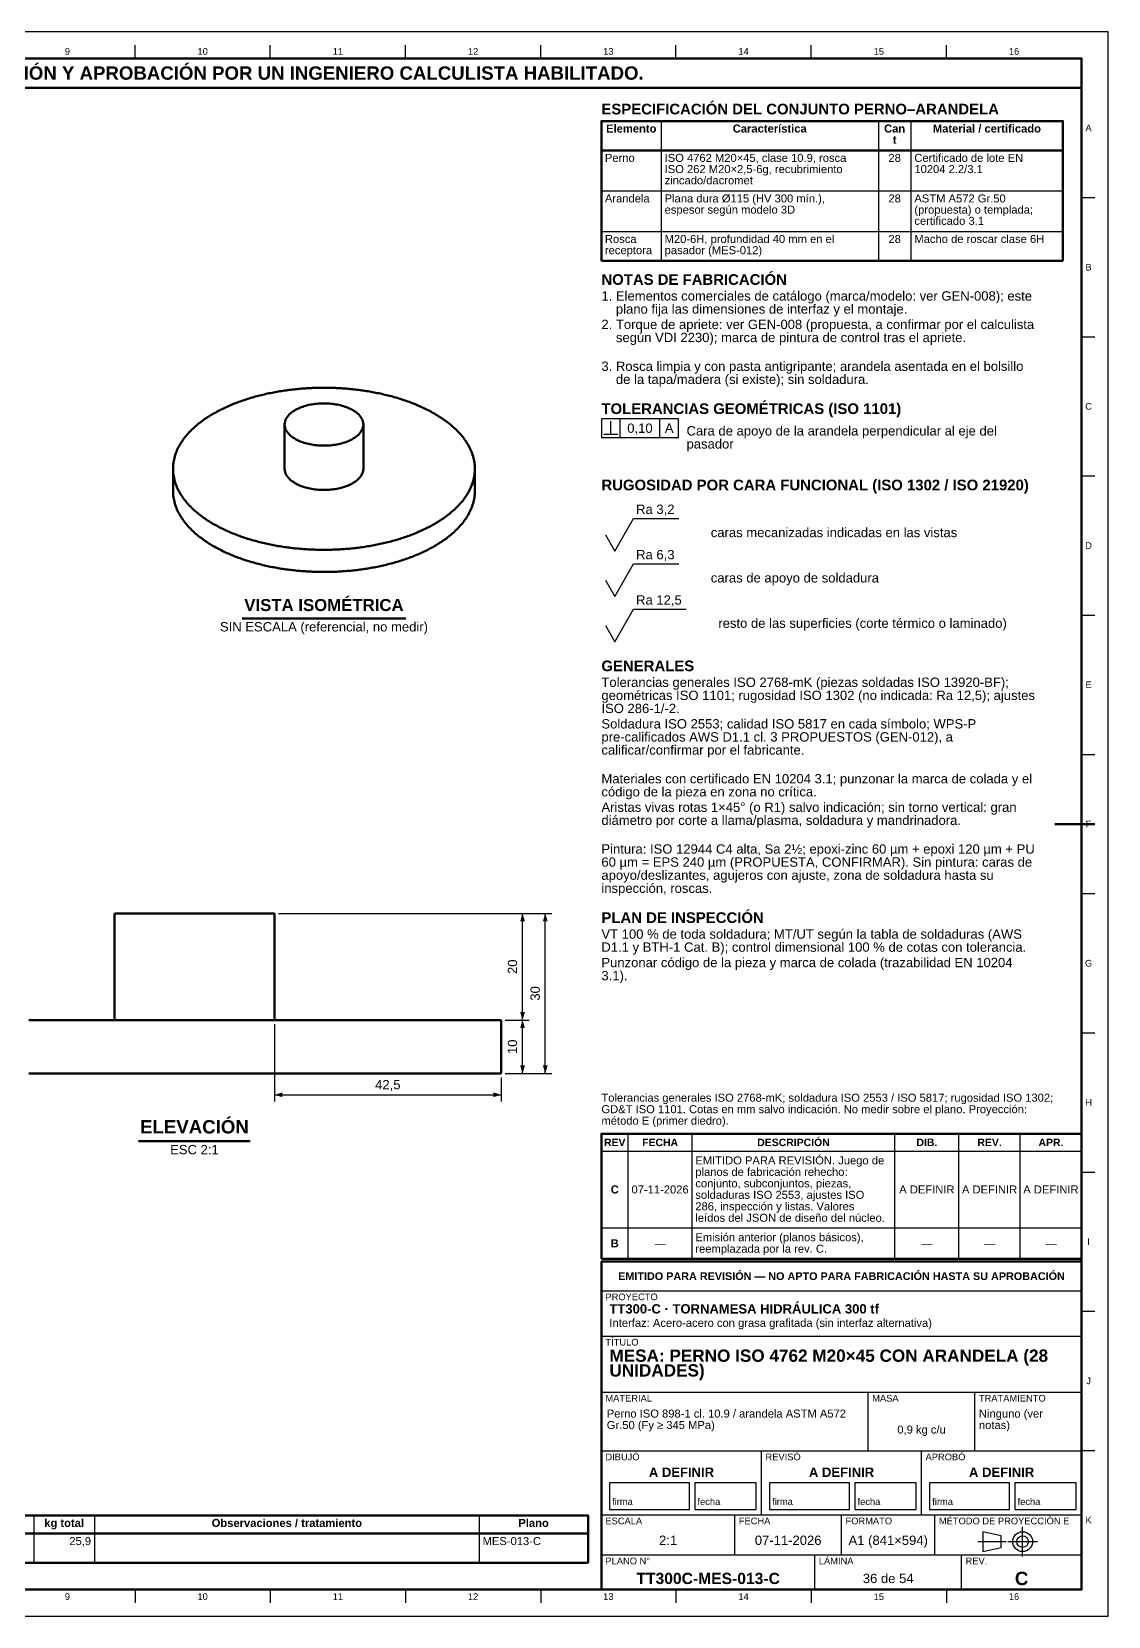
# Model space of a CAD drawing. Header units: millimetres. Extents: x 0 to 841, y 0 to 594.
# Drawn here: x 437 to 841, y 0 to 594 of the extents above; entities that cross this region are included whole.
import ezdxf
from ezdxf.enums import TextEntityAlignment as Align

# ---------------------------------------------------------------- set-up
doc = ezdxf.new("R2010")
doc.units = ezdxf.units.MM
doc.linetypes.add('EJE', pattern=[31, 20, -4, 3, -4])
for name, color, linetype, lineweight in [('COTA', 7, 'CONTINUOUS', 25), ('EJE', 7, 'EJE', 25), ('FINA', 7, 'CONTINUOUS', 25), ('MARCO', 7, 'CONTINUOUS', 70), ('TXT', 7, 'CONTINUOUS', 25), ('VIS', 7, 'CONTINUOUS', 50)]:
    doc.layers.add(name, color=color, linetype=linetype, lineweight=lineweight)
doc.styles.add('STD', font='LiberationSans-Regular.ttf')
doc.styles.add('STDB', font='LiberationSans-Bold.ttf')

msp = doc.modelspace()

# ---------------------------------------------------------------- linework, layer by layer
at = {"layer": 'COTA'}
for p, q in [((654.5, 443.18), (654.5, 447.98)), ((658, 441.88), (658, 448.88)), ((672.9, 441.88), (672.9, 448.88)), ((651.9, 443.18), (657.1, 443.18)), ((529.95, 263.49), (623.95, 263.49)), ((529.95, 263.49), (632.45, 263.49)), ((621.45, 223.49), (621.45, 263.49)), ((629.95, 203.49), (629.95, 263.49)), ((528.45, 221.99), (528.45, 192.99)), ((614.95, 223.49), (623.95, 223.49)), ((614.95, 223.49), (623.95, 223.49)), ((621.45, 203.49), (621.45, 223.49)), ((613.45, 201.99), (613.45, 192.99)), ((614.95, 203.49), (623.95, 203.49)), ((614.95, 203.49), (632.45, 203.49)), ((528.45, 195.49), (613.45, 195.49))]:
    msp.add_line(p, q, dxfattribs=at)
msp.add_lwpolyline([(651, 441.88), (679.9, 441.88), (679.9, 448.88), (651, 448.88)], close=True, dxfattribs=at)
for points in [[(659.5, 405.38), (663, 411.48), (679.99, 411.48)], [(652.5, 405.38), (656, 399.28), (659.5, 405.38)], [(659.5, 388.38), (663, 394.48), (679.99, 394.48)], [(652.5, 388.38), (656, 382.28), (659.5, 388.38)], [(659.5, 371.38), (663, 377.48), (682.82, 377.48)], [(652.5, 371.38), (656, 365.28), (659.5, 371.38)]]:
    msp.add_lwpolyline(points, dxfattribs=at)
for points in [[(621.45, 263.49), (620.55, 260.49), (622.35, 260.49)], [(629.95, 263.49), (629.05, 260.49), (630.85, 260.49)], [(621.45, 223.49), (622.35, 226.49), (620.55, 226.49)], [(621.45, 223.49), (620.55, 220.49), (622.35, 220.49)], [(621.45, 203.49), (622.35, 206.49), (620.55, 206.49)], [(629.95, 203.49), (630.85, 206.49), (629.05, 206.49)], [(528.45, 195.49), (531.45, 194.59), (531.45, 196.39)], [(613.45, 195.49), (610.45, 196.39), (610.45, 194.59)]]:
    msp.add_solid(points, dxfattribs=at)
at = {"layer": 'EJE'}
for p, q in [((808.88, 22.42), (808.88, 33.58)), ((792.14, 28), (802.68, 28)), ((803.3, 28), (814.46, 28))]:
    msp.add_line(p, q, dxfattribs=at)
at = {"layer": 'FINA'}
for p, q in [((476.19, 584), (476.19, 589)), ((526.88, 584), (526.88, 589)), ((577.56, 584), (577.56, 589)), ((628.25, 584), (628.25, 589)), ((678.94, 584), (678.94, 589)), ((729.62, 584), (729.62, 589)), ((780.31, 584), (780.31, 589)), ((673.39, 560.5), (673.39, 508.1)), ((754.8, 560.5), (754.8, 508.1)), ((767.01, 560.5), (767.01, 508.1)), ((651, 549.5), (824, 549.5)), ((651, 534.3), (824, 534.3)), ((831, 531.82), (836, 531.82)), ((651, 519.1), (824, 519.1)), ((831, 479.64), (836, 479.64)), ((831, 427.45), (836, 427.45)), ((831, 375.27), (836, 375.27)), ((831, 323.09), (836, 323.09)), ((831, 270.91), (836, 270.91)), ((831, 218.73), (836, 218.73)), ((661, 134), (661, 180.9)), ((685, 134), (685, 180.9)), ((761, 134), (761, 180.9)), ((785, 134), (785, 180.9)), ((808, 134), (808, 180.9)), ((651, 174.4), (831, 174.4)), ((831, 166.55), (836, 166.55)), ((651, 145.6), (831, 145.6)), ((651, 134), (831, 134)), ((651, 133), (831, 133)), ((651, 122), (831, 122)), ((831, 114.36), (836, 114.36)), ((651, 105), (831, 105)), ((651, 84), (831, 84)), ((751, 62), (751, 84)), ((791, 62), (791, 84)), ((651, 62), (831, 62)), ((711, 38), (711, 62)), ((771, 38), (771, 62)), ((831, 62.18), (836, 62.18)), ((438.2, 37.8), (438.2, 20)), ((461.02, 37.8), (461.02, 20)), ((605.16, 37.8), (605.16, 20)), ((651, 38), (831, 38)), ((701, 23), (701, 38)), ((741, 23), (741, 38)), ((776, 23), (776, 38)), ((25, 31), (646, 31)), ((651, 23), (831, 23)), ((731, 10), (731, 23)), ((786, 10), (786, 23)), ((476.19, 10), (476.19, 5)), ((526.88, 10), (526.88, 5)), ((577.56, 10), (577.56, 5)), ((628.25, 10), (628.25, 5)), ((678.94, 10), (678.94, 5)), ((729.62, 10), (729.62, 5)), ((780.31, 10), (780.31, 5))]:
    msp.add_line(p, q, dxfattribs=at)
for points in [[(0, 0), (841, 0), (841, 594), (0, 594)], [(654, 40), (684, 40), (684, 50), (654, 50)], [(686, 40), (709, 40), (709, 50), (686, 50)], [(714, 40), (744, 40), (744, 50), (714, 50)], [(746, 40), (769, 40), (769, 50), (746, 50)], [(774, 40), (804, 40), (804, 50), (774, 50)], [(806, 40), (829, 40), (829, 50), (806, 50)], [(794, 24.28), (800.82, 25.83), (800.82, 30.17), (794, 31.72)]]:
    msp.add_lwpolyline(points, close=True, dxfattribs=at)
for radius in [3.72, 2.17]:
    msp.add_circle((808.88, 28), radius, dxfattribs=at)
at = {"layer": 'MARCO'}
msp.add_line((836, 297), (821, 297), dxfattribs=at)
for points in [[(20, 10), (831, 10), (831, 584), (20, 584)], [(20, 573), (831, 573), (831, 584), (20, 584)], [(651, 134), (831, 134), (831, 180.9), (651, 180.9)], [(651, 10), (831, 10), (831, 133), (651, 133)]]:
    msp.add_lwpolyline(points, close=True, dxfattribs=at)
at = {"layer": 'VIS'}
for p, q in [((651, 560.5), (651, 508.1)), ((824, 560.5), (824, 508.1)), ((651, 508.1), (824, 508.1)), ((516.29, 374.08), (577.71, 374.08)), ((477.52, 178.09), (519.38, 178.09)), ((646, 37.8), (646, 20)), ((25, 20), (646, 20))]:
    msp.add_line(p, q, dxfattribs=at)
for points in [[(651, 549.5), (824, 549.5), (824, 560.5), (651, 560.5)], [(25, 31), (646, 31), (646, 37.8), (25, 37.8)]]:
    msp.add_lwpolyline(points, close=True, dxfattribs=at)
for points in [[(603.57, 430.15), (603.56, 430.74), (603.53, 431.33), (603.47, 431.92), (603.4, 432.51), (603.3, 433.09), (603.19, 433.67), (603.05, 434.25), (602.9, 434.82), (602.72, 435.39), (602.53, 435.95), (602.32, 436.5), (602.09, 437.05), (601.85, 437.59), (601.59, 438.12), (601.31, 438.64), (601.02, 439.16), (600.72, 439.67), (600.4, 440.17), (600.07, 440.66), (599.73, 441.14), (599.38, 441.62), (599.02, 442.08), (598.64, 442.54), (598.26, 442.99), (597.87, 443.44), (597.47, 443.87), (597.06, 444.3), (596.64, 444.72), (596.21, 445.13), (595.78, 445.53), (595.34, 445.93), (594.89, 446.31), (594.44, 446.7), (593.98, 447.07), (593.51, 447.44), (593.04, 447.79), (592.57, 448.15), (592.09, 448.49), (591.6, 448.83), (591.11, 449.16), (590.62, 449.49), (590.12, 449.81), (589.62, 450.12), (589.11, 450.43), (588.6, 450.73), (588.09, 451.02), (587.57, 451.31), (587.05, 451.6), (586.53, 451.88), (586, 452.15), (585.48, 452.41), (584.95, 452.68), (584.41, 452.93), (583.88, 453.18), (583.34, 453.43), (582.8, 453.67), (582.25, 453.9), (581.71, 454.13), (581.16, 454.36), (580.61, 454.58), (580.06, 454.79), (579.51, 455.01), (578.95, 455.21), (578.4, 455.41), (577.84, 455.61), (577.28, 455.8), (576.72, 455.99), (576.15, 456.18), (575.59, 456.36), (575.03, 456.53), (574.46, 456.7), (573.89, 456.87), (573.32, 457.03), (572.75, 457.19), (572.18, 457.35), (571.61, 457.5), (571.03, 457.64), (570.46, 457.79), (569.88, 457.93), (569.31, 458.06), (568.73, 458.19), (568.15, 458.32), (567.57, 458.44), (566.99, 458.56), (566.41, 458.68), (565.83, 458.79), (565.25, 458.9), (564.67, 459), (564.09, 459.1), (563.5, 459.2), (562.92, 459.29), (562.33, 459.38), (561.75, 459.47), (561.16, 459.55), (560.57, 459.63), (559.99, 459.71), (559.4, 459.78), (558.81, 459.85), (558.22, 459.92), (557.64, 459.98), (557.05, 460.04), (556.46, 460.09), (555.87, 460.15), (555.28, 460.19), (554.69, 460.24), (554.1, 460.28), (553.51, 460.32), (552.92, 460.35), (552.32, 460.39), (551.73, 460.41), (551.14, 460.44), (550.55, 460.46), (549.96, 460.48), (549.37, 460.49), (548.78, 460.51), (548.18, 460.51), (547.59, 460.52), (547, 460.52), (546.41, 460.52), (545.82, 460.51), (545.22, 460.51), (544.63, 460.49), (544.04, 460.48), (543.45, 460.46), (542.86, 460.44), (542.27, 460.41), (541.68, 460.39), (541.08, 460.35), (540.49, 460.32), (539.9, 460.28), (539.31, 460.24), (538.72, 460.19), (538.13, 460.15), (537.54, 460.09), (536.95, 460.04), (536.36, 459.98), (535.78, 459.92), (535.19, 459.85), (534.6, 459.78), (534.01, 459.71), (533.43, 459.63), (532.84, 459.55), (532.25, 459.47), (531.67, 459.38), (531.08, 459.29), (530.5, 459.2), (529.91, 459.1), (529.33, 459), (528.75, 458.9), (528.17, 458.79), (527.59, 458.68), (527.01, 458.56), (526.43, 458.44), (525.85, 458.32), (525.27, 458.19), (524.69, 458.06), (524.12, 457.93), (523.54, 457.79), (522.97, 457.64), (522.39, 457.5), (521.82, 457.35), (521.25, 457.19), (520.68, 457.03), (520.11, 456.87), (519.54, 456.7), (518.97, 456.53), (518.41, 456.36), (517.85, 456.18), (517.28, 455.99), (516.72, 455.8), (516.16, 455.61), (515.6, 455.41), (515.05, 455.21), (514.49, 455.01), (513.94, 454.79), (513.39, 454.58), (512.84, 454.36), (512.29, 454.13), (511.75, 453.9), (511.2, 453.67), (510.66, 453.43), (510.12, 453.18), (509.59, 452.93), (509.05, 452.68), (508.52, 452.41), (508, 452.15), (507.47, 451.88), (506.95, 451.6), (506.43, 451.31), (505.91, 451.02), (505.4, 450.73), (504.89, 450.43), (504.38, 450.12), (503.88, 449.81), (503.38, 449.49), (502.89, 449.16), (502.4, 448.83), (501.91, 448.49), (501.43, 448.15), (500.96, 447.79), (500.49, 447.44), (500.02, 447.07), (499.56, 446.7), (499.11, 446.31), (498.66, 445.93), (498.22, 445.53), (497.79, 445.13), (497.36, 444.72), (496.94, 444.3), (496.53, 443.87), (496.13, 443.44), (495.74, 442.99), (495.36, 442.54), (494.98, 442.08), (494.62, 441.62), (494.27, 441.14), (493.93, 440.66), (493.6, 440.17), (493.28, 439.67), (492.98, 439.16), (492.69, 438.64), (492.41, 438.12), (492.15, 437.59), (491.91, 437.05), (491.68, 436.5), (491.47, 435.95), (491.28, 435.39), (491.1, 434.82), (490.95, 434.25), (490.81, 433.67), (490.7, 433.09), (490.6, 432.51), (490.53, 431.92), (490.47, 431.33), (490.44, 430.74), (490.43, 430.15)], [(561.76, 446.75), (561.72, 447.35), (561.59, 447.93), (561.4, 448.49), (561.13, 449.03), (560.82, 449.53), (560.45, 450.01), (560.05, 450.45), (559.62, 450.86), (559.16, 451.24), (558.67, 451.6), (558.18, 451.92), (557.66, 452.23), (557.13, 452.51), (556.6, 452.77), (556.05, 453.01), (555.49, 453.23), (554.93, 453.43), (554.36, 453.62), (553.79, 453.78), (553.21, 453.94), (552.63, 454.07), (552.05, 454.19), (551.46, 454.3), (550.87, 454.4), (550.28, 454.47), (549.68, 454.54), (549.09, 454.59), (548.49, 454.63), (547.9, 454.66), (547.3, 454.67), (546.7, 454.67), (546.1, 454.66), (545.51, 454.63), (544.91, 454.59), (544.32, 454.54), (543.72, 454.47), (543.13, 454.4), (542.54, 454.3), (541.95, 454.19), (541.37, 454.07), (540.79, 453.94), (540.21, 453.78), (539.64, 453.62), (539.07, 453.43), (538.51, 453.23), (537.95, 453.01), (537.4, 452.77), (536.87, 452.51), (536.34, 452.23), (535.82, 451.92), (535.33, 451.6), (534.84, 451.24), (534.38, 450.86), (533.95, 450.45), (533.55, 450.01), (533.18, 449.53), (532.87, 449.03), (532.6, 448.49), (532.41, 447.93), (532.28, 447.35), (532.24, 446.75)], [(532.24, 446.75), (532.28, 446.16), (532.4, 445.58), (532.6, 445.02), (532.86, 444.49), (533.17, 443.99), (533.53, 443.52), (533.92, 443.08), (534.35, 442.67), (534.81, 442.29), (535.28, 441.93), (535.78, 441.61), (536.28, 441.3), (536.8, 441.02), (537.34, 440.76), (537.88, 440.52), (538.43, 440.3), (538.98, 440.1), (539.55, 439.91), (540.11, 439.74), (540.68, 439.59), (541.26, 439.45), (541.84, 439.33), (542.42, 439.22), (543.01, 439.12), (543.59, 439.04), (544.18, 438.97), (544.77, 438.92), (545.36, 438.88), (545.95, 438.85), (546.54, 438.83), (547.14, 438.83), (547.73, 438.84), (548.32, 438.86), (548.91, 438.89), (549.5, 438.94), (550.09, 439), (550.68, 439.08), (551.26, 439.16), (551.84, 439.27), (552.43, 439.38), (553, 439.51), (553.58, 439.66), (554.15, 439.82), (554.71, 439.99), (555.27, 440.19), (555.82, 440.4), (556.37, 440.63), (556.91, 440.88), (557.43, 441.15)], [(532.24, 446.75), (532.24, 430.15)], [(557.43, 441.15), (557.97, 441.45), (558.5, 441.78), (559, 442.14), (559.49, 442.53), (559.94, 442.94), (560.37, 443.39), (560.75, 443.88), (561.09, 444.4), (561.37, 444.95), (561.58, 445.53), (561.71, 446.13), (561.76, 446.75)], [(561.76, 446.75), (561.76, 430.15)], [(490.43, 430.15), (490.44, 429.56), (490.47, 428.97), (490.53, 428.38), (490.6, 427.79), (490.7, 427.21), (490.81, 426.63), (490.95, 426.05), (491.1, 425.48), (491.28, 424.92), (491.47, 424.36), (491.68, 423.8), (491.91, 423.26), (492.15, 422.72), (492.41, 422.19), (492.68, 421.66), (492.97, 421.15), (493.28, 420.64), (493.59, 420.14), (493.92, 419.65), (494.26, 419.16), (494.61, 418.69), (494.98, 418.22), (495.35, 417.76), (495.73, 417.31), (496.13, 416.87), (496.53, 416.43), (496.94, 416.01), (497.36, 415.59), (497.78, 415.18), (498.21, 414.78), (498.65, 414.38), (499.1, 413.99), (499.55, 413.61), (500.01, 413.24), (500.48, 412.87), (500.95, 412.51), (501.42, 412.16), (501.9, 411.81), (502.39, 411.48), (502.88, 411.14), (503.37, 410.82), (503.87, 410.5), (504.37, 410.19), (504.88, 409.88), (505.39, 409.58), (505.9, 409.28), (506.41, 408.99), (506.93, 408.71), (507.46, 408.43), (507.98, 408.16), (508.51, 407.89), (509.04, 407.63), (509.57, 407.38), (510.11, 407.13), (510.65, 406.88), (511.19, 406.64), (511.73, 406.4), (512.28, 406.17), (512.82, 405.95), (513.37, 405.73), (513.92, 405.51), (514.47, 405.3), (515.03, 405.09), (515.58, 404.89), (516.14, 404.7), (516.7, 404.5), (517.26, 404.31), (517.82, 404.13), (518.39, 403.95), (518.95, 403.77), (519.52, 403.6), (520.09, 403.44), (520.66, 403.27), (521.23, 403.11), (521.8, 402.96), (522.37, 402.81), (522.94, 402.66), (523.52, 402.52), (524.09, 402.38), (524.67, 402.25), (525.24, 402.11), (525.82, 401.99), (526.4, 401.86), (526.98, 401.74), (527.56, 401.63), (528.14, 401.52), (528.72, 401.41), (529.3, 401.3), (529.89, 401.2), (530.47, 401.1), (531.05, 401.01), (531.64, 400.92), (532.22, 400.83), (532.81, 400.75), (533.4, 400.67), (533.98, 400.59), (534.57, 400.52), (535.16, 400.45), (535.74, 400.39), (536.33, 400.32), (536.92, 400.26), (537.51, 400.21), (538.1, 400.16), (538.69, 400.11), (539.28, 400.06), (539.87, 400.02), (540.46, 399.98), (541.05, 399.95), (541.64, 399.92), (542.23, 399.89), (542.82, 399.86), (543.41, 399.84), (544, 399.82), (544.6, 399.81), (545.19, 399.79), (545.78, 399.79), (546.37, 399.78), (546.96, 399.78), (547.55, 399.78), (548.15, 399.78), (548.74, 399.79), (549.33, 399.8), (549.92, 399.82), (550.51, 399.84), (551.1, 399.86), (551.69, 399.88), (552.28, 399.91), (552.87, 399.94), (553.47, 399.98), (554.06, 400.02), (554.65, 400.06), (555.24, 400.1), (555.83, 400.15), (556.41, 400.2), (557, 400.26), (557.59, 400.32), (558.18, 400.38), (558.77, 400.44), (559.36, 400.51), (559.94, 400.58), (560.53, 400.66), (561.12, 400.74), (561.7, 400.82), (562.29, 400.91), (562.87, 401), (563.46, 401.09), (564.04, 401.19), (564.62, 401.29), (565.2, 401.39), (565.79, 401.5), (566.37, 401.61), (566.95, 401.73), (567.53, 401.85), (568.11, 401.97), (568.68, 402.1), (569.26, 402.23), (569.84, 402.36), (570.41, 402.5), (570.99, 402.64), (571.56, 402.79), (572.13, 402.94), (572.7, 403.09), (573.27, 403.25), (573.84, 403.42), (574.41, 403.58), (574.97, 403.75), (575.54, 403.93), (576.1, 404.11), (576.67, 404.29), (577.23, 404.48), (577.79, 404.67), (578.34, 404.87), (578.9, 405.07), (579.45, 405.27), (580.01, 405.49), (580.56, 405.7), (581.11, 405.92), (581.65, 406.15), (582.2, 406.37), (582.74, 406.61), (583.28, 406.85), (583.82, 407.09), (584.36, 407.34), (584.89, 407.6), (585.42, 407.86), (585.95, 408.13), (586.48, 408.4), (587, 408.67)], [(490.43, 430.15), (490.43, 421.85)], [(532.24, 430.15), (532.28, 429.56), (532.4, 428.98), (532.6, 428.42), (532.86, 427.89), (533.17, 427.39), (533.53, 426.92), (533.92, 426.48), (534.35, 426.07), (534.81, 425.69), (535.28, 425.33), (535.78, 425.01), (536.28, 424.7), (536.8, 424.42), (537.34, 424.16), (537.88, 423.92), (538.43, 423.7), (538.98, 423.5), (539.55, 423.31), (540.11, 423.14), (540.68, 422.99), (541.26, 422.85), (541.84, 422.73), (542.42, 422.62), (543.01, 422.52), (543.59, 422.44), (544.18, 422.37), (544.77, 422.32), (545.36, 422.28), (545.95, 422.25), (546.54, 422.23), (547.14, 422.23), (547.73, 422.24), (548.32, 422.26), (548.91, 422.29), (549.5, 422.34), (550.09, 422.4), (550.68, 422.48), (551.26, 422.56), (551.84, 422.67), (552.43, 422.78), (553, 422.91), (553.58, 423.06), (554.15, 423.22), (554.71, 423.4), (555.27, 423.59), (555.82, 423.8), (556.37, 424.03), (556.91, 424.28), (557.43, 424.55)], [(557.43, 424.55), (557.97, 424.85), (558.5, 425.18), (559, 425.54), (559.49, 425.93), (559.94, 426.34), (560.37, 426.79), (560.75, 427.28), (561.09, 427.8), (561.37, 428.35), (561.58, 428.93), (561.71, 429.53), (561.76, 430.15)], [(587, 408.67), (587.52, 408.96), (588.04, 409.25), (588.55, 409.54), (589.06, 409.84), (589.57, 410.15), (590.08, 410.46), (590.58, 410.78), (591.07, 411.11), (591.56, 411.44), (592.05, 411.78), (592.53, 412.13), (593.01, 412.48), (593.48, 412.84), (593.95, 413.2), (594.41, 413.58), (594.86, 413.96), (595.31, 414.35), (595.75, 414.74), (596.19, 415.15), (596.61, 415.56), (597.03, 415.98), (597.44, 416.4), (597.85, 416.84), (598.24, 417.28), (598.63, 417.73), (599, 418.19), (599.37, 418.66), (599.72, 419.14), (600.06, 419.62), (600.39, 420.12), (600.71, 420.62), (601.01, 421.13), (601.3, 421.64), (601.58, 422.17), (601.84, 422.7), (602.09, 423.24), (602.31, 423.79), (602.52, 424.34), (602.72, 424.9), (602.89, 425.47), (603.05, 426.04), (603.18, 426.62), (603.3, 427.2), (603.4, 427.79), (603.47, 428.37), (603.53, 428.96), (603.56, 429.56), (603.57, 430.15)], [(603.57, 430.15), (603.57, 421.85)], [(490.43, 421.85), (490.44, 421.26), (490.47, 420.67), (490.53, 420.08), (490.6, 419.49), (490.7, 418.91), (490.81, 418.33), (490.95, 417.75), (491.1, 417.18), (491.28, 416.62), (491.47, 416.06), (491.68, 415.5), (491.91, 414.96), (492.15, 414.42), (492.41, 413.89), (492.68, 413.36), (492.97, 412.85), (493.28, 412.34), (493.59, 411.84), (493.92, 411.35), (494.26, 410.86), (494.61, 410.39), (494.98, 409.92), (495.35, 409.46), (495.73, 409.01), (496.13, 408.57), (496.53, 408.13), (496.94, 407.71), (497.36, 407.29), (497.78, 406.88), (498.21, 406.48), (498.65, 406.08), (499.1, 405.69), (499.55, 405.31), (500.01, 404.94), (500.48, 404.57), (500.95, 404.21), (501.42, 403.86), (501.9, 403.52), (502.39, 403.18), (502.88, 402.84), (503.37, 402.52), (503.87, 402.2), (504.37, 401.89), (504.88, 401.58), (505.39, 401.28), (505.9, 400.98), (506.41, 400.69), (506.93, 400.41), (507.46, 400.13), (507.98, 399.86), (508.51, 399.59), (509.04, 399.33), (509.57, 399.08), (510.11, 398.83), (510.65, 398.58), (511.19, 398.34), (511.73, 398.1), (512.28, 397.87), (512.82, 397.65), (513.37, 397.43), (513.92, 397.21), (514.47, 397), (515.03, 396.79), (515.58, 396.59), (516.14, 396.4), (516.7, 396.2), (517.26, 396.01), (517.82, 395.83), (518.39, 395.65), (518.95, 395.47), (519.52, 395.3), (520.09, 395.14), (520.66, 394.97), (521.23, 394.81), (521.8, 394.66), (522.37, 394.51), (522.94, 394.36), (523.52, 394.22), (524.09, 394.08), (524.67, 393.95), (525.24, 393.82), (525.82, 393.69), (526.4, 393.56), (526.98, 393.44), (527.56, 393.33), (528.14, 393.22), (528.72, 393.11), (529.3, 393), (529.89, 392.9), (530.47, 392.8), (531.05, 392.71), (531.64, 392.62), (532.22, 392.53), (532.81, 392.45), (533.4, 392.37), (533.98, 392.29), (534.57, 392.22), (535.16, 392.15), (535.74, 392.09), (536.33, 392.02), (536.92, 391.96), (537.51, 391.91), (538.1, 391.86), (538.69, 391.81), (539.28, 391.76), (539.87, 391.72), (540.46, 391.68), (541.05, 391.65), (541.64, 391.62), (542.23, 391.59), (542.82, 391.56), (543.41, 391.54), (544, 391.52), (544.6, 391.51), (545.19, 391.49), (545.78, 391.49), (546.37, 391.48), (546.96, 391.48), (547.55, 391.48), (548.15, 391.49), (548.74, 391.49), (549.33, 391.5), (549.92, 391.52), (550.51, 391.54), (551.1, 391.56), (551.69, 391.58), (552.28, 391.61), (552.87, 391.64), (553.47, 391.68), (554.06, 391.72), (554.65, 391.76), (555.24, 391.8), (555.83, 391.85), (556.41, 391.9), (557, 391.96), (557.59, 392.02), (558.18, 392.08), (558.77, 392.14), (559.36, 392.21), (559.94, 392.28), (560.53, 392.36), (561.12, 392.44), (561.7, 392.52), (562.29, 392.61), (562.87, 392.7), (563.46, 392.79), (564.04, 392.89), (564.62, 392.99), (565.2, 393.09), (565.79, 393.2), (566.37, 393.31), (566.95, 393.43), (567.53, 393.55), (568.11, 393.67), (568.68, 393.8), (569.26, 393.93), (569.84, 394.06), (570.41, 394.2), (570.99, 394.34), (571.56, 394.49), (572.13, 394.64), (572.7, 394.79), (573.27, 394.95), (573.84, 395.12), (574.41, 395.28), (574.97, 395.45), (575.54, 395.63), (576.1, 395.81), (576.67, 395.99), (577.23, 396.18), (577.79, 396.37), (578.34, 396.57), (578.9, 396.77), (579.45, 396.97), (580.01, 397.19), (580.56, 397.4), (581.11, 397.62), (581.65, 397.85), (582.2, 398.08), (582.74, 398.31), (583.28, 398.55), (583.82, 398.79), (584.36, 399.04), (584.89, 399.3), (585.42, 399.56), (585.95, 399.83), (586.48, 400.1), (587, 400.37)], [(587, 400.37), (587.52, 400.66), (588.04, 400.95), (588.55, 401.24), (589.06, 401.54), (589.57, 401.85), (590.08, 402.16), (590.58, 402.48), (591.07, 402.81), (591.56, 403.14), (592.05, 403.48), (592.53, 403.83), (593.01, 404.18), (593.48, 404.54), (593.95, 404.91), (594.41, 405.28), (594.86, 405.66), (595.31, 406.05), (595.75, 406.44), (596.19, 406.85), (596.61, 407.26), (597.03, 407.68), (597.44, 408.11), (597.85, 408.54), (598.24, 408.98), (598.63, 409.43), (599, 409.89), (599.37, 410.36), (599.72, 410.84), (600.06, 411.32), (600.39, 411.82), (600.71, 412.32), (601.01, 412.83), (601.3, 413.34), (601.58, 413.87), (601.84, 414.4), (602.09, 414.94), (602.31, 415.49), (602.52, 416.04), (602.72, 416.6), (602.89, 417.17), (603.05, 417.74), (603.18, 418.32), (603.3, 418.9), (603.4, 419.49), (603.47, 420.07), (603.53, 420.67), (603.56, 421.26), (603.57, 421.85)], [(468.45, 263.49), (469.65, 263.49), (470.85, 263.49), (472.05, 263.49), (473.25, 263.49), (474.45, 263.49), (475.65, 263.49), (476.85, 263.49), (478.05, 263.49), (479.25, 263.49), (480.45, 263.49), (481.65, 263.49), (482.85, 263.49), (484.05, 263.49), (485.25, 263.49), (486.45, 263.49), (487.65, 263.49), (488.85, 263.49), (490.05, 263.49), (491.25, 263.49), (492.45, 263.49), (493.65, 263.49), (494.85, 263.49), (496.05, 263.49), (497.25, 263.49), (498.45, 263.49), (499.65, 263.49), (500.85, 263.49), (502.05, 263.49), (503.25, 263.49), (504.45, 263.49), (505.65, 263.49), (506.85, 263.49), (508.05, 263.49), (509.25, 263.49), (510.45, 263.49), (511.65, 263.49), (512.85, 263.49), (514.05, 263.49), (515.25, 263.49), (516.45, 263.49), (517.65, 263.49), (518.85, 263.49), (520.05, 263.49), (521.25, 263.49), (522.45, 263.49), (523.65, 263.49), (524.85, 263.49), (526.05, 263.49), (527.25, 263.49), (528.45, 263.49)], [(468.45, 263.49), (468.45, 223.49)], [(528.45, 223.49), (528.45, 263.49)], [(436.44, 223.49), (437.64, 223.49), (438.84, 223.49), (440.05, 223.49), (441.25, 223.49), (442.46, 223.49), (443.66, 223.49), (444.87, 223.49), (446.07, 223.49), (447.27, 223.49), (448.48, 223.49), (449.68, 223.49), (450.89, 223.49), (452.09, 223.49), (453.29, 223.49), (454.5, 223.49), (455.7, 223.49), (456.91, 223.49), (458.11, 223.49), (459.32, 223.49), (460.52, 223.49), (461.72, 223.49), (462.93, 223.49), (464.13, 223.49), (465.34, 223.49), (466.54, 223.49), (467.75, 223.49), (468.95, 223.49), (470.15, 223.49), (471.36, 223.49), (472.56, 223.49), (473.77, 223.49), (474.97, 223.49), (476.17, 223.49), (477.38, 223.49), (478.58, 223.49), (479.79, 223.49), (480.99, 223.49), (482.2, 223.49), (483.4, 223.49), (484.6, 223.49), (485.81, 223.49), (487.01, 223.49), (488.22, 223.49), (489.42, 223.49), (490.62, 223.49), (491.83, 223.49), (493.03, 223.49), (494.24, 223.49), (495.44, 223.49), (496.65, 223.49), (497.85, 223.49), (499.05, 223.49), (500.26, 223.49), (501.46, 223.49), (502.67, 223.49), (503.87, 223.49), (505.07, 223.49), (506.28, 223.49), (507.48, 223.49), (508.69, 223.49), (509.89, 223.49), (511.1, 223.49), (512.3, 223.49), (513.5, 223.49), (514.71, 223.49), (515.91, 223.49), (517.12, 223.49), (518.32, 223.49), (519.53, 223.49), (520.73, 223.49), (521.93, 223.49), (523.14, 223.49), (524.34, 223.49), (525.55, 223.49), (526.75, 223.49), (527.95, 223.49), (529.16, 223.49), (530.36, 223.49), (531.57, 223.49), (532.77, 223.49), (533.98, 223.49), (535.18, 223.49), (536.38, 223.49), (537.59, 223.49), (538.79, 223.49), (540, 223.49), (541.2, 223.49), (542.4, 223.49), (543.61, 223.49), (544.81, 223.49), (546.02, 223.49), (547.22, 223.49), (548.43, 223.49), (549.63, 223.49), (550.83, 223.49), (552.04, 223.49), (553.24, 223.49), (554.45, 223.49), (555.65, 223.49), (556.86, 223.49), (558.06, 223.49), (559.26, 223.49), (560.47, 223.49), (561.67, 223.49), (562.88, 223.49), (564.08, 223.49), (565.28, 223.49), (566.49, 223.49), (567.69, 223.49), (568.9, 223.49), (570.1, 223.49), (571.31, 223.49), (572.51, 223.49), (573.71, 223.49), (574.92, 223.49), (576.12, 223.49), (577.33, 223.49), (578.53, 223.49), (579.73, 223.49), (580.94, 223.49), (582.14, 223.49), (583.35, 223.49), (584.55, 223.49), (585.76, 223.49), (586.96, 223.49), (588.16, 223.49), (589.37, 223.49), (590.57, 223.49), (591.78, 223.49), (592.98, 223.49), (594.18, 223.49), (595.39, 223.49), (596.59, 223.49), (597.8, 223.49), (599, 223.49), (600.21, 223.49), (601.41, 223.49), (602.61, 223.49), (603.82, 223.49), (605.02, 223.49), (606.23, 223.49), (607.43, 223.49), (608.64, 223.49), (609.84, 223.49), (611.04, 223.49), (612.25, 223.49), (613.45, 223.49)], [(613.45, 203.49), (613.45, 223.49)], [(436.44, 203.49), (437.64, 203.49), (438.84, 203.49), (440.05, 203.49), (441.25, 203.49), (442.46, 203.49), (443.66, 203.49), (444.87, 203.49), (446.07, 203.49), (447.27, 203.49), (448.48, 203.49), (449.68, 203.49), (450.89, 203.49), (452.09, 203.49), (453.29, 203.49), (454.5, 203.49), (455.7, 203.49), (456.91, 203.49), (458.11, 203.49), (459.32, 203.49), (460.52, 203.49), (461.72, 203.49), (462.93, 203.49), (464.13, 203.49), (465.34, 203.49), (466.54, 203.49), (467.75, 203.49), (468.95, 203.49), (470.15, 203.49), (471.36, 203.49), (472.56, 203.49), (473.77, 203.49), (474.97, 203.49), (476.17, 203.49), (477.38, 203.49), (478.58, 203.49), (479.79, 203.49), (480.99, 203.49), (482.2, 203.49), (483.4, 203.49), (484.6, 203.49), (485.81, 203.49), (487.01, 203.49), (488.22, 203.49), (489.42, 203.49), (490.62, 203.49), (491.83, 203.49), (493.03, 203.49), (494.24, 203.49), (495.44, 203.49), (496.65, 203.49), (497.85, 203.49), (499.05, 203.49), (500.26, 203.49), (501.46, 203.49), (502.67, 203.49), (503.87, 203.49), (505.07, 203.49), (506.28, 203.49), (507.48, 203.49), (508.69, 203.49), (509.89, 203.49), (511.1, 203.49), (512.3, 203.49), (513.5, 203.49), (514.71, 203.49), (515.91, 203.49), (517.12, 203.49), (518.32, 203.49), (519.53, 203.49), (520.73, 203.49), (521.93, 203.49), (523.14, 203.49), (524.34, 203.49), (525.55, 203.49), (526.75, 203.49), (527.95, 203.49), (529.16, 203.49), (530.36, 203.49), (531.57, 203.49), (532.77, 203.49), (533.98, 203.49), (535.18, 203.49), (536.38, 203.49), (537.59, 203.49), (538.79, 203.49), (540, 203.49), (541.2, 203.49), (542.4, 203.49), (543.61, 203.49), (544.81, 203.49), (546.02, 203.49), (547.22, 203.49), (548.43, 203.49), (549.63, 203.49), (550.83, 203.49), (552.04, 203.49), (553.24, 203.49), (554.45, 203.49), (555.65, 203.49), (556.86, 203.49), (558.06, 203.49), (559.26, 203.49), (560.47, 203.49), (561.67, 203.49), (562.88, 203.49), (564.08, 203.49), (565.28, 203.49), (566.49, 203.49), (567.69, 203.49), (568.9, 203.49), (570.1, 203.49), (571.31, 203.49), (572.51, 203.49), (573.71, 203.49), (574.92, 203.49), (576.12, 203.49), (577.33, 203.49), (578.53, 203.49), (579.73, 203.49), (580.94, 203.49), (582.14, 203.49), (583.35, 203.49), (584.55, 203.49), (585.76, 203.49), (586.96, 203.49), (588.16, 203.49), (589.37, 203.49), (590.57, 203.49), (591.78, 203.49), (592.98, 203.49), (594.18, 203.49), (595.39, 203.49), (596.59, 203.49), (597.8, 203.49), (599, 203.49), (600.21, 203.49), (601.41, 203.49), (602.61, 203.49), (603.82, 203.49), (605.02, 203.49), (606.23, 203.49), (607.43, 203.49), (608.64, 203.49), (609.84, 203.49), (611.04, 203.49), (612.25, 203.49), (613.45, 203.49)]]:
    msp.add_lwpolyline(points, dxfattribs=at)

# ---------------------------------------------------------------- texts
at = {"layer": 'TXT'}
for s, height, style, p in [('ESTOS PLANOS NO SON VÁLIDOS PARA FABRICACIÓN HASTA SU REVISIÓN Y APROBACIÓN POR UN INGENIERO CALCULISTA HABILITADO.', 5, 'STDB', (425.5, 578.5)), ('9', 2.5, 'STD', (450.84, 586.6)), ('10', 2.5, 'STD', (501.53, 586.6)), ('11', 2.5, 'STD', (552.22, 586.6)), ('12', 2.5, 'STD', (602.91, 586.6)), ('13', 2.5, 'STD', (653.59, 586.6)), ('14', 2.5, 'STD', (704.28, 586.6)), ('15', 2.5, 'STD', (754.97, 586.6)), ('16', 2.5, 'STD', (805.66, 586.6)), ('Elemento', 3, 'STDB', (662.19, 557.7)), ('Característica', 3, 'STDB', (714.09, 557.7)), ('Can', 3, 'STDB', (760.91, 557.7)), ('Material / certificado', 3, 'STDB', (795.51, 557.7)), ('A', 2.5, 'STD', (833.6, 557.91)), ('t', 3, 'STDB', (760.91, 553.5)), ('28', 3, 'STD', (760.91, 546.7)), ('28', 3, 'STD', (760.91, 531.5)), ('28', 3, 'STD', (760.91, 516.3)), ('B', 2.5, 'STD', (833.6, 505.73)), ('C', 2.5, 'STD', (833.6, 453.55)), ('0,10', 3.5, 'STD', (665.45, 445.38)), ('A', 3.5, 'STD', (676.4, 445.38)), ('D', 2.5, 'STD', (833.6, 401.36)), ('E', 2.5, 'STD', (833.6, 349.18)), ('F', 2.5, 'STD', (833.6, 297)), ('G', 2.5, 'STD', (833.6, 244.82)), ('H', 2.5, 'STD', (833.6, 192.64)), ('REV', 2.8, 'STDB', (656, 177.65)), ('FECHA', 2.8, 'STDB', (673, 177.65)), ('DESCRIPCIÓN', 2.8, 'STDB', (723, 177.65)), ('DIB.', 2.8, 'STDB', (773, 177.65)), ('REV.', 2.8, 'STDB', (796.5, 177.65)), ('APR.', 2.8, 'STDB', (819.5, 177.65)), ('C', 3, 'STDB', (656, 160)), ('07-11-2026', 3, 'STD', (673, 160)), ('A DEFINIR', 3, 'STD', (773, 160)), ('A DEFINIR', 3, 'STD', (796.5, 160)), ('A DEFINIR', 3, 'STD', (819.5, 160)), ('B', 3, 'STDB', (656, 139.8)), ('—', 3, 'STD', (673, 139.8)), ('—', 3, 'STD', (773, 139.8)), ('—', 3, 'STD', (796.5, 139.8)), ('—', 3, 'STD', (819.5, 139.8)), ('I', 2.5, 'STD', (833.6, 140.45)), ('EMITIDO PARA REVISIÓN — NO APTO PARA FABRICACIÓN HASTA SU APROBACIÓN', 2.9, 'STDB', (741, 127.5)), ('J', 2.5, 'STD', (833.6, 88.27)), ('0,9 kg c/u', 3, 'STD', (771, 70)), ('A DEFINIR', 3.5, 'STDB', (681, 54)), ('A DEFINIR', 3.5, 'STDB', (741, 54)), ('A DEFINIR', 3.5, 'STDB', (801, 54)), ('kg total', 3, 'STDB', (449.61, 35)), ('Observaciones / tratamiento', 3, 'STDB', (533.09, 35)), ('Plano', 3, 'STDB', (625.58, 35)), ('K', 2.5, 'STD', (833.6, 36.09)), ('2:1', 3.5, 'STD', (676, 28.5)), ('07-11-2026', 3.5, 'STD', (721, 28.5)), ('A1 (841×594)', 3.5, 'STD', (758.5, 28.5)), ('TT300C-MES-013-C', 4.2, 'STDB', (691, 14.2)), ('36 de 54', 3.5, 'STD', (758.5, 14.2)), ('C', 5, 'STDB', (808.5, 14.2)), ('9', 2.5, 'STD', (450.84, 7.4)), ('10', 2.5, 'STD', (501.53, 7.4)), ('11', 2.5, 'STD', (552.22, 7.4)), ('12', 2.5, 'STD', (602.91, 7.4)), ('13', 2.5, 'STD', (653.59, 7.4)), ('14', 2.5, 'STD', (704.28, 7.4)), ('15', 2.5, 'STD', (754.97, 7.4)), ('16', 2.5, 'STD', (805.66, 7.4))]:
    msp.add_text(s, height=height, dxfattribs=dict(at, style=style)).set_placement(p, align=Align.MIDDLE_CENTER)
for s, height, style, p in [('ESPECIFICACIÓN DEL CONJUNTO PERNO–ARANDELA', 4, 'STDB', (651, 567)), ('NOTAS DE FABRICACIÓN', 4, 'STDB', (651, 503.1)), ('1. Elementos comerciales de catálogo (marca/modelo: ver GEN-008); este', 3.5, 'STD', (651, 496.7)), ('    plano fija las dimensiones de interfaz y el montaje.', 3.5, 'STD', (651, 491.8)), ('2. Torque de apriete: ver GEN-008 (propuesta, a confirmar por el calculista', 3.5, 'STD', (651, 486.03)), ('    según VDI 2230); marca de pintura de control tras el apriete.', 3.5, 'STD', (651, 481.13)), ('3. Rosca limpia y con pasta antigripante; arandela asentada en el bolsillo', 3.5, 'STD', (651, 470.35)), ('    de la tapa/madera (si existe); sin soldadura.', 3.5, 'STD', (651, 465.45)), ('TOLERANCIAS GEOMÉTRICAS (ISO 1101)', 4, 'STDB', (651, 454.68)), ('RUGOSIDAD POR CARA FUNCIONAL (ISO 1302 / ISO 21920)', 4, 'STDB', (651, 426.08)), ('GENERALES', 4, 'STDB', (651, 358.28)), ('Tolerancias generales ISO 2768-mK (piezas soldadas ISO 13920-BF);', 3.5, 'STD', (651, 351.88)), ('geométricas ISO 1101; rugosidad ISO 1302 (no indicada: Ra 12,5); ajustes', 3.5, 'STD', (651, 346.98)), ('ISO 286-1/-2.', 3.5, 'STD', (651, 342.08)), ('Soldadura ISO 2553; calidad ISO 5817 en cada símbolo; WPS-P', 3.5, 'STD', (651, 336.3)), ('pre-calificados AWS D1.1 cl. 3 PROPUESTOS (GEN-012), a', 3.5, 'STD', (651, 331.4)), ('calificar/confirmar por el fabricante.', 3.5, 'STD', (651, 326.5)), ('Materiales con certificado EN 10204 3.1; punzonar la marca de colada y el', 3.5, 'STD', (651, 315.73)), ('código de la pieza en zona no crítica.', 3.5, 'STD', (651, 310.83)), ('Aristas vivas rotas 1×45° (o R1) salvo indicación; sin torno vertical: gran', 3.5, 'STD', (651, 305.05)), ('diámetro por corte a llama/plasma, soldadura y mandrinadora.', 3.5, 'STD', (651, 300.15)), ('Pintura: ISO 12944 C4 alta, Sa 2½; epoxi-zinc 60 µm + epoxi 120 µm + PU', 3.5, 'STD', (651, 289.38)), ('apoyo/deslizantes, agujeros con ajuste, zona de soldadura hasta su', 3.5, 'STD', (651, 279.58)), ('60 µm = EPS 240 µm (PROPUESTA, CONFIRMAR). Sin pintura: caras de', 3.5, 'STD', (651, 284.48)), ('inspección, roscas.', 3.5, 'STD', (651, 274.68)), ('PLAN DE INSPECCIÓN', 4, 'STDB', (651, 263.9)), ('VT 100 % de toda soldadura; MT/UT según la tabla de soldaduras (AWS', 3.5, 'STD', (651, 257.5)), ('D1.1 y BTH-1 Cat. B); control dimensional 100 % de cotas con tolerancia.', 3.5, 'STD', (651, 252.6)), ('Punzonar código de la pieza y marca de colada (trazabilidad EN 10204', 3.5, 'STD', (651, 246.83)), ('3.1).', 3.5, 'STD', (651, 241.93)), ('EMITIDO PARA REVISIÓN. Juego de', 3, 'STD', (686.2, 172.4)), ('planos de fabricación rehecho:', 3, 'STD', (686.2, 168.1)), ('conjunto, subconjuntos, piezas,', 3, 'STD', (686.2, 163.8)), ('soldaduras ISO 2553, ajustes ISO', 3, 'STD', (686.2, 159.5)), ('286, inspección y listas. Valores', 3, 'STD', (686.2, 155.2)), ('leídos del JSON de diseño del núcleo.', 3, 'STD', (686.2, 150.9)), ('Emisión anterior (planos básicos),', 3, 'STD', (686.2, 143.6)), ('reemplazada por la rev. C.', 3, 'STD', (686.2, 139.3)), ('PROYECTO', 2.5, 'STD', (652.5, 121)), ('TT300-C · TORNAMESA HIDRÁULICA 300 tf', 3.5, 'STDB', (654, 117)), ('Interfaz: Acero-acero con grasa grafitada (sin interfaz alternativa)', 3, 'STD', (654, 111.5)), ('TÍTULO', 2.5, 'STD', (652.5, 104)), ('MESA: PERNO ISO 4762 M20×45 CON ARANDELA (28', 4.6, 'STDB', (654, 100)), ('UNIDADES)', 4.6, 'STDB', (654, 94.48)), ('MATERIAL', 2.5, 'STD', (652.5, 83)), ('Perno ISO 898-1 cl. 10.9 / arandela ASTM A572', 3, 'STD', (653, 77.5)), ('MASA', 2.5, 'STD', (752.5, 83)), ('TRATAMIENTO', 2.5, 'STD', (792.5, 83)), ('Ninguno (ver', 3, 'STD', (792.5, 77.5)), ('Gr.50 (Fy ≥ 345 MPa)', 3, 'STD', (653, 73.2)), ('notas)', 3, 'STD', (792.5, 73.2)), ('DIBUJÓ', 2.5, 'STD', (652.5, 61)), ('REVISÓ', 2.5, 'STD', (712.5, 61)), ('APROBÓ', 2.5, 'STD', (772.5, 61)), ('ESCALA', 2.5, 'STD', (652.5, 37)), ('FECHA', 2.5, 'STD', (702.5, 37)), ('FORMATO', 2.5, 'STD', (742.5, 37)), ('MÉTODO DE PROYECCIÓN E', 2.5, 'STD', (777.5, 37)), ('PLANO N°', 2.5, 'STD', (652.5, 22)), ('LÁMINA', 2.5, 'STD', (732.5, 22)), ('REV.', 2.5, 'STD', (787.5, 22))]:
    msp.add_text(s, height=height, dxfattribs=dict(at, style=style)).set_placement(p, align=Align.TOP_LEFT)
at = {"layer": 'TXT', "style": 'STD'}
for s, height, p in [('Perno', 3, (652.3, 546.7)), ('ISO 4762 M20×45, clase 10.9, rosca', 3, (674.69, 546.7)), ('Certificado de lote EN', 3, (768.31, 546.7)), ('ISO 262 M20×2,5-6g, recubrimiento', 3, (674.69, 542.5)), ('10204 2.2/3.1', 3, (768.31, 542.5)), ('zincado/dacromet', 3, (674.69, 538.3)), ('Arandela', 3, (652.3, 531.5)), ('espesor según modelo 3D', 3, (674.69, 527.3)), ('Plana dura Ø115 (HV 300 mín.),', 3, (674.69, 531.5)), ('ASTM A572 Gr.50', 3, (768.31, 531.5)), ('(propuesta) o templada;', 3, (768.31, 527.3)), ('certificado 3.1', 3, (768.31, 523.1)), ('Rosca', 3, (652.3, 516.3)), ('M20-6H, profundidad 40 mm en el', 3, (674.69, 516.3)), ('Macho de roscar clase 6H', 3, (768.31, 516.3)), ('receptora', 3, (652.3, 512.1)), ('pasador (MES-012)', 3, (674.69, 512.1)), ('Cara de apoyo de la arandela perpendicular al eje del', 3.5, (682.9, 444.38)), ('pasador', 3.5, (682.9, 439.48)), ('caras mecanizadas indicadas en las vistas', 3.5, (691.99, 406.28)), ('caras de apoyo de soldadura', 3.5, (691.99, 389.28)), ('resto de las superficies (corte térmico o laminado)', 3.5, (694.82, 372.28)), ('MES-013-C', 3, (606.46, 28.2))]:
    msp.add_text(s, height=height, dxfattribs=at).set_placement(p, align=Align.MIDDLE_LEFT)
for s, height, p in [('Ra 3,2', 3.5, (664, 412.18)), ('Ra 6,3', 3.5, (664, 395.18)), ('Ra 12,5', 3.5, (664, 378.18)), ('Tolerancias generales ISO 2768-mK; soldadura ISO 2553 / ISO 5817; rugosidad ISO 1302;', 3, (651, 192)), ('GD&T ISO 1101. Cotas en mm salvo indicación. No medir sobre el plano. Proyección:', 3, (651, 187.7)), ('método E (primer diedro).', 3, (651, 183.4)), ('firma', 2.5, (655, 41)), ('fecha', 2.5, (687, 41)), ('firma', 2.5, (715, 41)), ('fecha', 2.5, (747, 41)), ('firma', 2.5, (775, 41)), ('fecha', 2.5, (807, 41))]:
    msp.add_text(s, height=height, dxfattribs=at).set_placement(p, align=Align.BOTTOM_LEFT)
at = {"layer": 'TXT'}
for s, height, style, p in [('VISTA ISOMÉTRICA', 4.5, 'STDB', (547, 375.48)), ('42,5', 3.5, 'STD', (570.95, 196.49)), ('ELEVACIÓN', 5, 'STDB', (498.45, 179.49))]:
    msp.add_text(s, height=height, dxfattribs=dict(at, style=style)).set_placement(p, align=Align.BOTTOM_CENTER)
at = {"layer": 'TXT', "style": 'STD'}
for s, p in [('SIN ESCALA (referencial, no medir)', (547, 372.68)), ('ESC 2:1', (498.45, 176.69))]:
    msp.add_text(s, height=3.5, dxfattribs=at).set_placement(p, align=Align.TOP_CENTER)
for s, p in [('20', (620.45, 243.49)), ('30', (628.95, 233.49)), ('10', (620.45, 213.49))]:
    msp.add_text(s, height=3.5, rotation=90, dxfattribs=at).set_placement(p, align=Align.BOTTOM_CENTER)
msp.add_text('25,9', height=3, dxfattribs=at).set_placement((459.72, 28.2), align=Align.MIDDLE_RIGHT)

doc.saveas('drawing.dxf')
